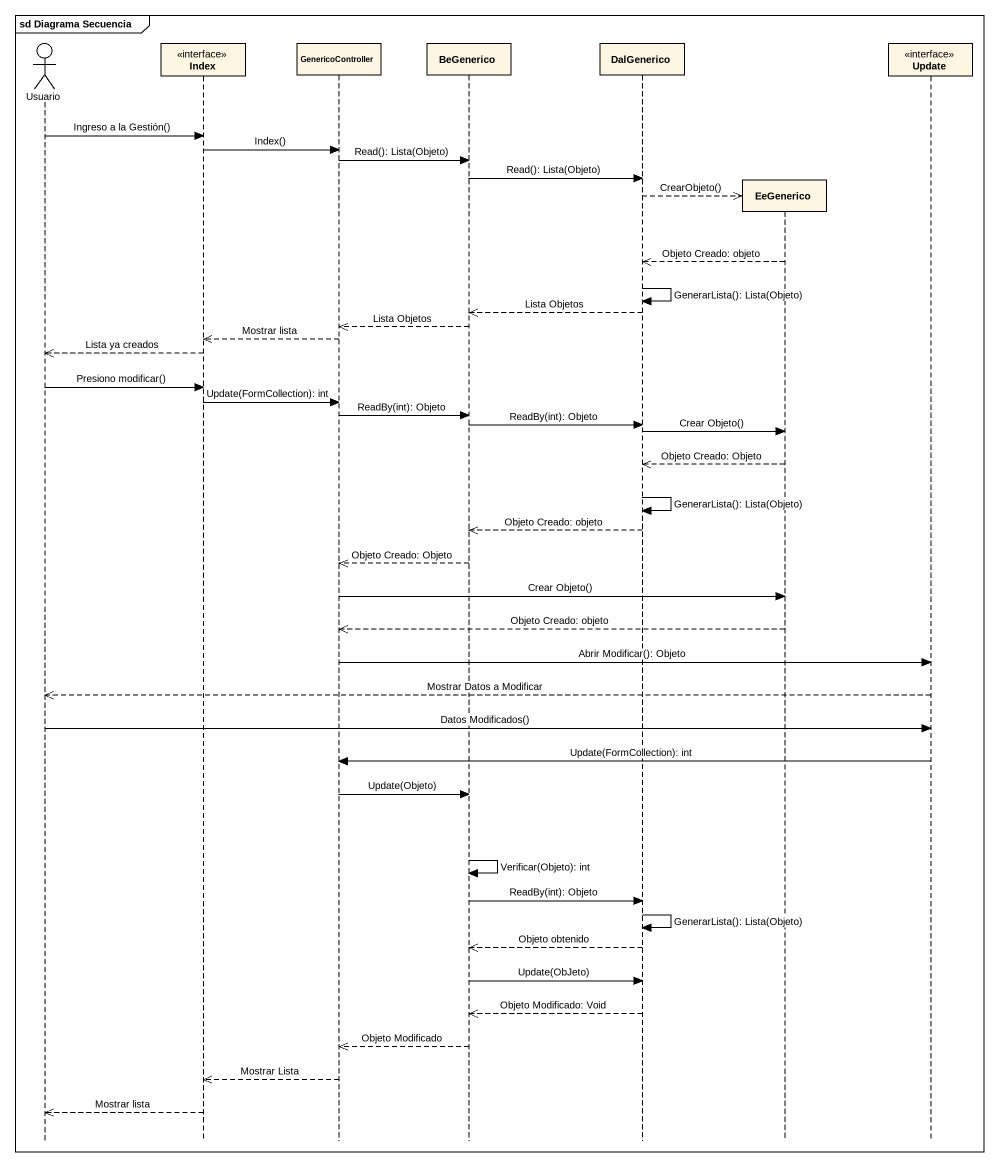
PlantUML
@startuml
mainframe sd Diagrama Secuencia
hide footbox
actor Usuario
participant Index <<interface>>
participant GenericoController
participant BeGenerico
participant DalGenerico
participant EeGenerico
participant Update <<interface>>

Usuario -> Index : Ingreso a la Gestión()
Index -> GenericoController : Index()
GenericoController -> BeGenerico : Read(): Lista(Objeto)
BeGenerico -> DalGenerico : Read(): Lista(Objeto)
DalGenerico -->> EeGenerico ** : CrearObjeto()
EeGenerico -->> DalGenerico : Objeto Creado: objeto
DalGenerico -> DalGenerico : GenerarLista(): Lista(Objeto)
DalGenerico -->> BeGenerico : Lista Objetos
BeGenerico -->> GenericoController : Lista Objetos
GenericoController -->> Index : Mostrar lista
Index -->> Usuario : Lista ya creados
Usuario -> Index : Presiono modificar()
Index -> GenericoController : Update(FormCollection): int
GenericoController -> BeGenerico : ReadBy(int): Objeto
BeGenerico -> DalGenerico : ReadBy(int): Objeto
DalGenerico -> EeGenerico : Crear Objeto()
EeGenerico -->> DalGenerico : Objeto Creado: Objeto
DalGenerico -> DalGenerico : GenerarLista(): Lista(Objeto)
DalGenerico -->> BeGenerico : Objeto Creado: objeto
BeGenerico -->> GenericoController : Objeto Creado: Objeto
GenericoController -> EeGenerico : Crear Objeto()
EeGenerico -->> GenericoController : Objeto Creado: objeto
GenericoController -> Update : Abrir Modificar(): Objeto
Update -->> Usuario : Mostrar Datos a Modificar
Usuario -> Update : Datos Modificados()
Update -> GenericoController : Update(FormCollection): int
GenericoController -> BeGenerico : Update(Objeto)
BeGenerico -> BeGenerico : Verificar(Objeto): int
BeGenerico -> DalGenerico : ReadBy(int): Objeto
DalGenerico -> DalGenerico : GenerarLista(): Lista(Objeto)
DalGenerico -->> BeGenerico : Objeto obtenido
BeGenerico -> DalGenerico : Update(ObJeto)
DalGenerico -->> BeGenerico : Objeto Modificado: Void
BeGenerico -->> GenericoController : Objeto Modificado
GenericoController -->> Index : Mostrar Lista
Index -->> Usuario : Mostrar lista
@enduml
